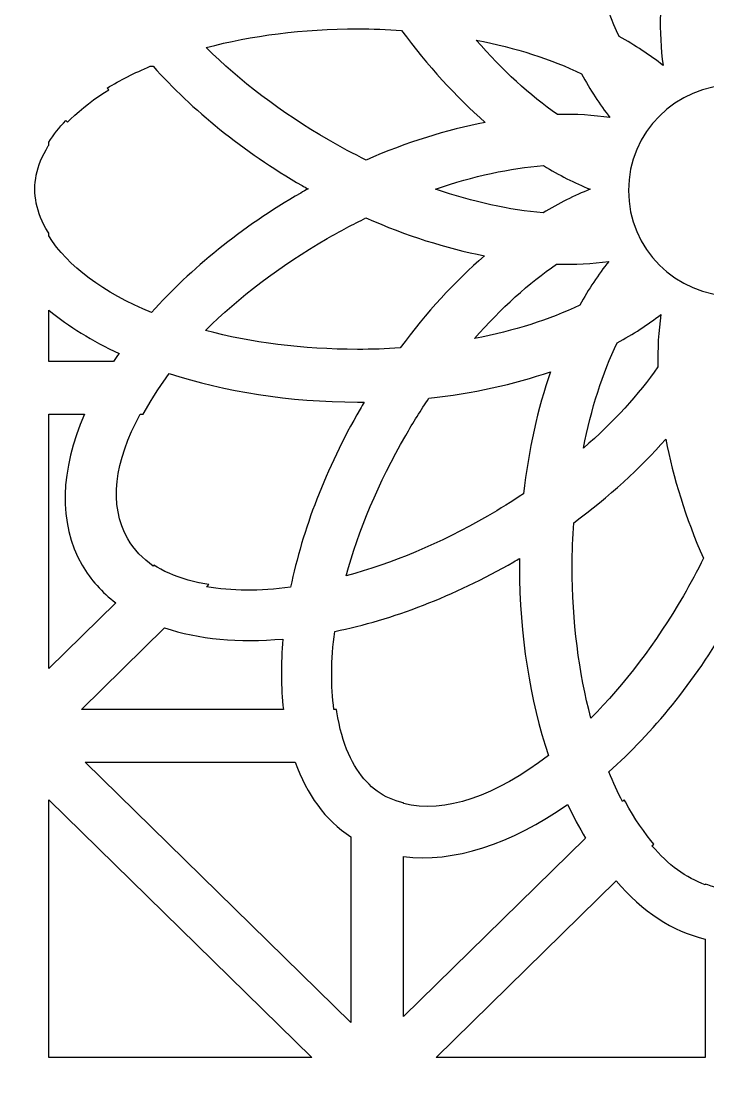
# Model space of a CAD drawing. Header units: centimetres. Extents: x -22 to -17.3, y -9 to 9.
# Drawn here: x -20.858 to -19.697, y 5.879 to 7.677 of the extents above; entities that cross this region are included whole.
import ezdxf

# ---------------------------------------------------------------- set-up
doc = ezdxf.new("R2010")
doc.units = ezdxf.units.CM
doc.header["$MEASUREMENT"] = 0
doc.layers.add('layer 1', color=7, linetype='Continuous')

msp = doc.modelspace()

# ---------------------------------------------------------------- linework, layer by layer
at = {"layer": 'layer 1', "color": 250}
for points, knots in [([(-17.33729, 9.00076), (-17.33729, 9.00076), (-17.33729, 8.81208), (-17.33729, 8.81208), (-17.33729, 8.81208), (-17.33729, 8.81208), (-17.33729, 8.68847), (-17.33729, 8.68847), (-17.33729, 8.68847), (-17.33729, 8.68847), (-17.33729, 7.78426), (-17.33729, 7.78426), (-17.33729, 7.78426), (-17.33729, 7.78426), (-17.33729, 7.66065), (-17.33729, 7.66065), (-17.33729, 7.66065), (-17.33729, 7.66065), (-17.33729, 7.635), (-17.33729, 7.635), (-17.33729, 7.635), (-17.33729, 7.635), (-17.33729, 7.51139), (-17.33729, 7.51139), (-17.33729, 7.51139), (-17.33729, 7.51139), (-17.33729, 6.60718), (-17.33729, 6.60718), (-17.33729, 6.60718), (-17.33729, 6.60718), (-17.33729, 6.48357), (-17.33729, 6.48357), (-17.33729, 6.48357), (-17.33729, 6.48357), (-17.33729, 6.45792), (-17.33729, 6.45792), (-17.33729, 6.45792), (-17.33729, 6.45792), (-17.33729, 6.33431), (-17.33729, 6.33431), (-17.33729, 6.33431), (-17.33729, 6.33431), (-17.33729, 5.4301), (-17.33729, 5.4301), (-17.33729, 5.4301), (-17.33729, 5.4301), (-17.33729, 5.30649), (-17.33729, 5.30649), (-17.33729, 5.30649), (-17.33729, 5.30649), (-17.33729, 5.28084), (-17.33729, 5.28084), (-17.33729, 5.28084), (-17.33729, 5.28084), (-17.33729, 5.15723), (-17.33729, 5.15723), (-17.33729, 5.15723), (-17.33729, 5.15723), (-17.33729, 4.25302), (-17.33729, 4.25302), (-17.33729, 4.25302), (-17.33729, 4.25302), (-17.33729, 4.12941), (-17.33729, 4.12941), (-17.33729, 4.12941), (-17.33729, 4.12941), (-17.33729, 4.10376), (-17.33729, 4.10376), (-17.33729, 4.10376), (-17.33729, 4.10376), (-17.33729, 3.98015), (-17.33729, 3.98015), (-17.33729, 3.98015), (-17.33729, 3.98015), (-17.33729, 3.07594), (-17.33729, 3.07594), (-17.33729, 3.07594), (-17.33729, 3.07594), (-17.33729, 2.95233), (-17.33729, 2.95233), (-17.33729, 2.95233), (-17.33729, 2.95233), (-17.33729, 2.92668), (-17.33729, 2.92668), (-17.33729, 2.92668), (-17.33729, 2.92668), (-17.33729, 2.80307), (-17.33729, 2.80307), (-17.33729, 2.80307), (-17.33729, 2.80307), (-17.33729, 1.89886), (-17.33729, 1.89886), (-17.33729, 1.89886), (-17.33729, 1.89886), (-17.33729, 1.77525), (-17.33729, 1.77525), (-17.33729, 1.77525), (-17.33729, 1.77525), (-17.33729, 1.7496), (-17.33729, 1.7496), (-17.33729, 1.7496), (-17.33729, 1.7496), (-17.33729, 1.62599), (-17.33729, 1.62599), (-17.33729, 1.62599), (-17.33729, 1.62599), (-17.33729, 0.72178), (-17.33729, 0.72178), (-17.33729, 0.72178), (-17.33729, 0.72178), (-17.33729, 0.59817), (-17.33729, 0.59817), (-17.33729, 0.59817), (-17.33729, 0.59817), (-17.33729, 0.57252), (-17.33729, 0.57252), (-17.33729, 0.57252), (-17.33729, 0.57252), (-17.33729, 0.44891), (-17.33729, 0.44891), (-17.33729, 0.44891), (-17.33729, 0.44891), (-17.33729, -0.4553), (-17.33729, -0.4553), (-17.33729, -0.4553), (-17.33729, -0.4553), (-17.33729, -0.57891), (-17.33729, -0.57891), (-17.33729, -0.57891), (-17.33729, -0.57891), (-17.33729, -0.60456), (-17.33729, -0.60456), (-17.33729, -0.60456), (-17.33729, -0.60456), (-17.33729, -0.72817), (-17.33729, -0.72817), (-17.33729, -0.72817), (-17.33729, -0.72817), (-17.33729, -1.63238), (-17.33729, -1.63238), (-17.33729, -1.63238), (-17.33729, -1.63238), (-17.33729, -1.75599), (-17.33729, -1.75599), (-17.33729, -1.75599), (-17.33729, -1.75599), (-17.33729, -1.78164), (-17.33729, -1.78164), (-17.33729, -1.78164), (-17.33729, -1.78164), (-17.33729, -1.90525), (-17.33729, -1.90525), (-17.33729, -1.90525), (-17.33729, -1.90525), (-17.33729, -2.80946), (-17.33729, -2.80946), (-17.33729, -2.80946), (-17.33729, -2.80946), (-17.33729, -2.93307), (-17.33729, -2.93307), (-17.33729, -2.93307), (-17.33729, -2.93307), (-17.33729, -2.95872), (-17.33729, -2.95872), (-17.33729, -2.95872), (-17.33729, -2.95872), (-17.33729, -3.08233), (-17.33729, -3.08233), (-17.33729, -3.08233), (-17.33729, -3.08233), (-17.33729, -3.98654), (-17.33729, -3.98654), (-17.33729, -3.98654), (-17.33729, -3.98654), (-17.33729, -4.11015), (-17.33729, -4.11015), (-17.33729, -4.11015), (-17.33729, -4.11015), (-17.33729, -4.1358), (-17.33729, -4.1358), (-17.33729, -4.1358), (-17.33729, -4.1358), (-17.33729, -4.25941), (-17.33729, -4.25941), (-17.33729, -4.25941), (-17.33729, -4.25941), (-17.33729, -5.16362), (-17.33729, -5.16362), (-17.33729, -5.16362), (-17.33729, -5.16362), (-17.33729, -5.28723), (-17.33729, -5.28723), (-17.33729, -5.28723), (-17.33729, -5.28723), (-17.33729, -5.31288), (-17.33729, -5.31288), (-17.33729, -5.31288), (-17.33729, -5.31288), (-17.33729, -5.43649), (-17.33729, -5.43649), (-17.33729, -5.43649), (-17.33729, -5.43649), (-17.33729, -6.3407), (-17.33729, -6.3407), (-17.33729, -6.3407), (-17.33729, -6.3407), (-17.33729, -6.46431), (-17.33729, -6.46431), (-17.33729, -6.46431), (-17.33729, -6.46431), (-17.33729, -6.48996), (-17.33729, -6.48996), (-17.33729, -6.48996), (-17.33729, -6.48996), (-17.33729, -6.61357), (-17.33729, -6.61357), (-17.33729, -6.61357), (-17.33729, -6.61357), (-17.33729, -7.51778), (-17.33729, -7.51778), (-17.33729, -7.51778), (-17.33729, -7.51778), (-17.33729, -7.64139), (-17.33729, -7.64139), (-17.33729, -7.64139), (-17.33729, -7.64139), (-17.33729, -7.66704), (-17.33729, -7.66704), (-17.33729, -7.66704), (-17.33729, -7.66704), (-17.33729, -7.79065), (-17.33729, -7.79065), (-17.33729, -7.79065), (-17.33729, -7.79065), (-17.33729, -8.69486), (-17.33729, -8.69486), (-17.33729, -8.69486), (-17.33729, -8.69486), (-17.33729, -8.81847), (-17.33729, -8.81847), (-17.33729, -8.81847), (-17.33729, -8.81847), (-17.33729, -9.00022), (-17.33729, -9.00022), (-17.33729, -9.00022), (-17.33729, -9.00022), (-18.22603, -9.00022), (-18.22603, -9.00022), (-18.22603, -9.00022), (-18.22603, -9.00022), (-18.35206, -9.00022), (-18.35206, -9.00022), (-18.35206, -9.00022), (-18.35206, -9.00022), (-18.57048, -9.00022), (-18.57048, -9.00022), (-18.57048, -9.00022), (-18.57048, -9.00022), (-18.6965, -9.00022), (-18.6965, -9.00022), (-18.6965, -9.00022), (-18.6965, -9.00022), (-19.4261, -9.00022), (-19.4261, -9.00022), (-19.4261, -9.00022), (-19.4261, -9.00022), (-19.55212, -9.00022), (-19.55212, -9.00022), (-19.55212, -9.00022), (-19.55212, -9.00022), (-19.77054, -9.00022), (-19.77054, -9.00022), (-19.77054, -9.00022), (-19.77054, -9.00022), (-19.89657, -9.00022), (-19.89657, -9.00022), (-19.89657, -9.00022), (-19.89657, -9.00022), (-20.62616, -9.00022), (-20.62616, -9.00022), (-20.62616, -9.00022), (-20.62616, -9.00022), (-20.75219, -9.00022), (-20.75219, -9.00022), (-20.75219, -9.00022), (-20.75219, -9.00022), (-20.97061, -9.00022), (-20.97061, -9.00022), (-20.97061, -9.00022), (-20.97061, -9.00022), (-21.09663, -9.00022), (-21.09663, -9.00022), (-21.09663, -9.00022), (-21.09663, -9.00022), (-22.00091, -9.00022), (-22.00091, -9.00022), (-22.00091, -9.00022), (-22.00091, -9.00022), (-22.00091, -8.8337), (-22.00091, -8.8337), (-22.00091, -8.8337), (-22.00091, -8.8337), (-22.00091, -8.71009), (-22.00091, -8.71009), (-22.00091, -8.71009), (-22.00091, -8.71009), (-22.00091, -7.77541), (-22.00091, -7.77541), (-22.00091, -7.77541), (-22.00091, -7.77541), (-22.00091, -7.53301), (-22.00091, -7.53301), (-22.00091, -7.53301), (-22.00091, -7.53301), (-22.00091, -6.59833), (-22.00091, -6.59833), (-22.00091, -6.59833), (-22.00091, -6.59833), (-22.00091, -6.35593), (-22.00091, -6.35593), (-22.00091, -6.35593), (-22.00091, -6.35593), (-22.00091, -5.42125), (-22.00091, -5.42125), (-22.00091, -5.42125), (-22.00091, -5.42125), (-22.00091, -5.17885), (-22.00091, -5.17885), (-22.00091, -5.17885), (-22.00091, -5.17885), (-22.00091, -4.24417), (-22.00091, -4.24417), (-22.00091, -4.24417), (-22.00091, -4.24417), (-22.00091, -4.00177), (-22.00091, -4.00177), (-22.00091, -4.00177), (-22.00091, -4.00177), (-22.00091, -3.06709), (-22.00091, -3.06709), (-22.00091, -3.06709), (-22.00091, -3.06709), (-22.00091, -2.82469), (-22.00091, -2.82469), (-22.00091, -2.82469), (-22.00091, -2.82469), (-22.00091, -1.89001), (-22.00091, -1.89001), (-22.00091, -1.89001), (-22.00091, -1.89001), (-22.00091, -1.64761), (-22.00091, -1.64761), (-22.00091, -1.64761), (-22.00091, -1.64761), (-22.00091, -0.71293), (-22.00091, -0.71293), (-22.00091, -0.71293), (-22.00091, -0.71293), (-22.00091, -0.47053), (-22.00091, -0.47053), (-22.00091, -0.47053), (-22.00091, -0.47053), (-22.00091, 0.46415), (-22.00091, 0.46415), (-22.00091, 0.46415), (-22.00091, 0.46415), (-22.00091, 0.70655), (-22.00091, 0.70655), (-22.00091, 0.70655), (-22.00091, 0.70655), (-22.00091, 1.64123), (-22.00091, 1.64123), (-22.00091, 1.64123), (-22.00091, 1.64123), (-22.00091, 1.88363), (-22.00091, 1.88363), (-22.00091, 1.88363), (-22.00091, 1.88363), (-22.00091, 2.81831), (-22.00091, 2.81831), (-22.00091, 2.81831), (-22.00091, 2.81831), (-22.00091, 3.06071), (-22.00091, 3.06071), (-22.00091, 3.06071), (-22.00091, 3.06071), (-22.00091, 3.99539), (-22.00091, 3.99539), (-22.00091, 3.99539), (-22.00091, 3.99539), (-22.00091, 4.23779), (-22.00091, 4.23779), (-22.00091, 4.23779), (-22.00091, 4.23779), (-22.00091, 5.17247), (-22.00091, 5.17247), (-22.00091, 5.17247), (-22.00091, 5.17247), (-22.00091, 5.41487), (-22.00091, 5.41487), (-22.00091, 5.41487), (-22.00091, 5.41487), (-22.00091, 6.34955), (-22.00091, 6.34955), (-22.00091, 6.34955), (-22.00091, 6.34955), (-22.00091, 6.59195), (-22.00091, 6.59195), (-22.00091, 6.59195), (-22.00091, 6.59195), (-22.00091, 7.52663), (-22.00091, 7.52663), (-22.00091, 7.52663), (-22.00091, 7.52663), (-22.00091, 7.76903), (-22.00091, 7.76903), (-22.00091, 7.76903), (-22.00091, 7.76903), (-22.00091, 8.70371), (-22.00091, 8.70371), (-22.00091, 8.70371), (-22.00091, 8.70371), (-22.00091, 8.82732), (-22.00091, 8.82732), (-22.00091, 8.82732), (-22.00091, 8.82732), (-22.00091, 9.00076), (-22.00091, 9.00076), (-22.00091, 9.00076), (-22.00091, 9.00076), (-21.1037, 9.00076), (-21.1037, 9.00076), (-21.1037, 9.00076), (-21.1037, 9.00076), (-20.97768, 9.00076), (-20.97768, 9.00076), (-20.97768, 9.00076), (-20.97768, 9.00076), (-20.74512, 9.00076), (-20.74512, 9.00076), (-20.74512, 9.00076), (-20.74512, 9.00076), (-20.61909, 9.00076), (-20.61909, 9.00076), (-20.61909, 9.00076), (-20.61909, 9.00076), (-19.90364, 9.00076), (-19.90364, 9.00076), (-19.90364, 9.00076), (-19.90364, 9.00076), (-19.77761, 9.00076), (-19.77761, 9.00076), (-19.77761, 9.00076), (-19.77761, 9.00076), (-19.54505, 9.00076), (-19.54505, 9.00076), (-19.54505, 9.00076), (-19.54505, 9.00076), (-19.41903, 9.00076), (-19.41903, 9.00076), (-19.41903, 9.00076), (-19.41903, 9.00076), (-18.70357, 9.00076), (-18.70357, 9.00076), (-18.70357, 9.00076), (-18.70357, 9.00076), (-18.57754, 9.00076), (-18.57754, 9.00076), (-18.57754, 9.00076), (-18.57754, 9.00076), (-18.34499, 9.00076), (-18.34499, 9.00076), (-18.34499, 9.00076), (-18.34499, 9.00076), (-18.21896, 9.00076), (-18.21896, 9.00076), (-18.21896, 9.00076), (-18.21896, 9.00076), (-17.33729, 9.00076), (-17.33729, 9.00076)], [0, 0, 0, 0, 0.0082645, 0.0082645, 0.0082645, 0.0082645, 0.0165289, 0.0165289, 0.0165289, 0.0165289, 0.0247934, 0.0247934, 0.0247934, 0.0247934, 0.0330579, 0.0330579, 0.0330579, 0.0330579, 0.0413223, 0.0413223, 0.0413223, 0.0413223, 0.0495868, 0.0495868, 0.0495868, 0.0495868, 0.0578512, 0.0578512, 0.0578512, 0.0578512, 0.0661157, 0.0661157, 0.0661157, 0.0661157, 0.0743802, 0.0743802, 0.0743802, 0.0743802, 0.0826446, 0.0826446, 0.0826446, 0.0826446, 0.0909091, 0.0909091, 0.0909091, 0.0909091, 0.0991736, 0.0991736, 0.0991736, 0.0991736, 0.107438, 0.107438, 0.107438, 0.107438, 0.1157025, 0.1157025, 0.1157025, 0.1157025, 0.1239669, 0.1239669, 0.1239669, 0.1239669, 0.1322314, 0.1322314, 0.1322314, 0.1322314, 0.1404959, 0.1404959, 0.1404959, 0.1404959, 0.1487603, 0.1487603, 0.1487603, 0.1487603, 0.1570248, 0.1570248, 0.1570248, 0.1570248, 0.1652893, 0.1652893, 0.1652893, 0.1652893, 0.1735537, 0.1735537, 0.1735537, 0.1735537, 0.1818182, 0.1818182, 0.1818182, 0.1818182, 0.1900826, 0.1900826, 0.1900826, 0.1900826, 0.1983471, 0.1983471, 0.1983471, 0.1983471, 0.2066116, 0.2066116, 0.2066116, 0.2066116, 0.214876, 0.214876, 0.214876, 0.214876, 0.2231405, 0.2231405, 0.2231405, 0.2231405, 0.231405, 0.231405, 0.231405, 0.231405, 0.2396694, 0.2396694, 0.2396694, 0.2396694, 0.2479339, 0.2479339, 0.2479339, 0.2479339, 0.2561983, 0.2561983, 0.2561983, 0.2561983, 0.2644628, 0.2644628, 0.2644628, 0.2644628, 0.2727273, 0.2727273, 0.2727273, 0.2727273, 0.2809917, 0.2809917, 0.2809917, 0.2809917, 0.2892562, 0.2892562, 0.2892562, 0.2892562, 0.2975207, 0.2975207, 0.2975207, 0.2975207, 0.3057851, 0.3057851, 0.3057851, 0.3057851, 0.3140496, 0.3140496, 0.3140496, 0.3140496, 0.322314, 0.322314, 0.322314, 0.322314, 0.3305785, 0.3305785, 0.3305785, 0.3305785, 0.338843, 0.338843, 0.338843, 0.338843, 0.3471074, 0.3471074, 0.3471074, 0.3471074, 0.3553719, 0.3553719, 0.3553719, 0.3553719, 0.3636364, 0.3636364, 0.3636364, 0.3636364, 0.3719008, 0.3719008, 0.3719008, 0.3719008, 0.3801653, 0.3801653, 0.3801653, 0.3801653, 0.3884298, 0.3884298, 0.3884298, 0.3884298, 0.3966942, 0.3966942, 0.3966942, 0.3966942, 0.4049587, 0.4049587, 0.4049587, 0.4049587, 0.4132231, 0.4132231, 0.4132231, 0.4132231, 0.4214876, 0.4214876, 0.4214876, 0.4214876, 0.4297521, 0.4297521, 0.4297521, 0.4297521, 0.4380165, 0.4380165, 0.4380165, 0.4380165, 0.446281, 0.446281, 0.446281, 0.446281, 0.4545455, 0.4545455, 0.4545455, 0.4545455, 0.4628099, 0.4628099, 0.4628099, 0.4628099, 0.4710744, 0.4710744, 0.4710744, 0.4710744, 0.4793388, 0.4793388, 0.4793388, 0.4793388, 0.4876033, 0.4876033, 0.4876033, 0.4876033, 0.4958678, 0.4958678, 0.4958678, 0.4958678, 0.5041322, 0.5041322, 0.5041322, 0.5041322, 0.5123967, 0.5123967, 0.5123967, 0.5123967, 0.5206612, 0.5206612, 0.5206612, 0.5206612, 0.5289256, 0.5289256, 0.5289256, 0.5289256, 0.5371901, 0.5371901, 0.5371901, 0.5371901, 0.5454545, 0.5454545, 0.5454545, 0.5454545, 0.553719, 0.553719, 0.553719, 0.553719, 0.5619835, 0.5619835, 0.5619835, 0.5619835, 0.5702479, 0.5702479, 0.5702479, 0.5702479, 0.5785124, 0.5785124, 0.5785124, 0.5785124, 0.5867769, 0.5867769, 0.5867769, 0.5867769, 0.5950413, 0.5950413, 0.5950413, 0.5950413, 0.6033058, 0.6033058, 0.6033058, 0.6033058, 0.6115702, 0.6115702, 0.6115702, 0.6115702, 0.6198347, 0.6198347, 0.6198347, 0.6198347, 0.6280992, 0.6280992, 0.6280992, 0.6280992, 0.6363636, 0.6363636, 0.6363636, 0.6363636, 0.6446281, 0.6446281, 0.6446281, 0.6446281, 0.6528926, 0.6528926, 0.6528926, 0.6528926, 0.661157, 0.661157, 0.661157, 0.661157, 0.6694215, 0.6694215, 0.6694215, 0.6694215, 0.677686, 0.677686, 0.677686, 0.677686, 0.6859504, 0.6859504, 0.6859504, 0.6859504, 0.6942149, 0.6942149, 0.6942149, 0.6942149, 0.7024793, 0.7024793, 0.7024793, 0.7024793, 0.7107438, 0.7107438, 0.7107438, 0.7107438, 0.7190083, 0.7190083, 0.7190083, 0.7190083, 0.7272727, 0.7272727, 0.7272727, 0.7272727, 0.7355372, 0.7355372, 0.7355372, 0.7355372, 0.7438017, 0.7438017, 0.7438017, 0.7438017, 0.7520661, 0.7520661, 0.7520661, 0.7520661, 0.7603306, 0.7603306, 0.7603306, 0.7603306, 0.768595, 0.768595, 0.768595, 0.768595, 0.7768595, 0.7768595, 0.7768595, 0.7768595, 0.785124, 0.785124, 0.785124, 0.785124, 0.7933884, 0.7933884, 0.7933884, 0.7933884, 0.8016529, 0.8016529, 0.8016529, 0.8016529, 0.8099174, 0.8099174, 0.8099174, 0.8099174, 0.8181818, 0.8181818, 0.8181818, 0.8181818, 0.8264463, 0.8264463, 0.8264463, 0.8264463, 0.8347107, 0.8347107, 0.8347107, 0.8347107, 0.8429752, 0.8429752, 0.8429752, 0.8429752, 0.8512397, 0.8512397, 0.8512397, 0.8512397, 0.8595041, 0.8595041, 0.8595041, 0.8595041, 0.8677686, 0.8677686, 0.8677686, 0.8677686, 0.8760331, 0.8760331, 0.8760331, 0.8760331, 0.8842975, 0.8842975, 0.8842975, 0.8842975, 0.892562, 0.892562, 0.892562, 0.892562, 0.9008264, 0.9008264, 0.9008264, 0.9008264, 0.9090909, 0.9090909, 0.9090909, 0.9090909, 0.9173554, 0.9173554, 0.9173554, 0.9173554, 0.9256198, 0.9256198, 0.9256198, 0.9256198, 0.9338843, 0.9338843, 0.9338843, 0.9338843, 0.9421488, 0.9421488, 0.9421488, 0.9421488, 0.9504132, 0.9504132, 0.9504132, 0.9504132, 0.9586777, 0.9586777, 0.9586777, 0.9586777, 0.9669421, 0.9669421, 0.9669421, 0.9669421, 0.9752066, 0.9752066, 0.9752066, 0.9752066, 0.9834711, 0.9834711, 0.9834711, 0.9834711, 1, 1, 1, 1]), ([(-19.84657, 7.65101), (-19.81935, 7.63599), (-19.79446, 7.61961), (-19.77231, 7.60204), (-19.77231, 7.60204), (-19.77616, 7.62988), (-19.77768, 7.65942), (-19.77688, 7.69028), (-19.77688, 7.69028), (-19.80879, 7.73687), (-19.85135, 7.78401), (-19.90274, 7.82886), (-19.90274, 7.82886), (-19.88984, 7.76223), (-19.87062, 7.70195), (-19.84657, 7.65101)], [0, 0, 0, 0, 0.2, 0.2, 0.2, 0.2, 0.4, 0.4, 0.4, 0.4, 0.6, 0.6, 0.6, 0.6, 1, 1, 1, 1]), ([(-20.27464, 7.44192), (-20.20617, 7.47186), (-20.13804, 7.49311), (-20.07308, 7.50564), (-20.07308, 7.50564), (-20.12267, 7.54902), (-20.17063, 7.60137), (-20.21457, 7.66132), (-20.21457, 7.66132), (-20.23892, 7.66297), (-20.26377, 7.66384), (-20.28903, 7.66384), (-20.28903, 7.66384), (-20.38151, 7.66384), (-20.46861, 7.65239), (-20.54494, 7.63222), (-20.54494, 7.63222), (-20.48875, 7.57621), (-20.41868, 7.52238), (-20.3381, 7.47586), (-20.3381, 7.47586), (-20.31699, 7.46367), (-20.2958, 7.45236), (-20.27464, 7.44192)], [0, 0, 0, 0, 0.1428571, 0.1428571, 0.1428571, 0.1428571, 0.2857143, 0.2857143, 0.2857143, 0.2857143, 0.4285714, 0.4285714, 0.4285714, 0.4285714, 0.5714286, 0.5714286, 0.5714286, 0.5714286, 0.7142857, 0.7142857, 0.7142857, 0.7142857, 1, 1, 1, 1]), ([(-19.95093, 7.51901), (-19.91984, 7.51962), (-19.8901, 7.51787), (-19.86213, 7.51373), (-19.86213, 7.51373), (-19.87938, 7.53592), (-19.89547, 7.56074), (-19.91021, 7.58786), (-19.91021, 7.58786), (-19.96114, 7.61226), (-20.02157, 7.6318), (-20.08849, 7.64494), (-20.08849, 7.64494), (-20.04401, 7.59369), (-19.99723, 7.5511), (-19.95093, 7.51901)], [0, 0, 0, 0, 0.2, 0.2, 0.2, 0.2, 0.4, 0.4, 0.4, 0.4, 0.6, 0.6, 0.6, 0.6, 1, 1, 1, 1]), ([(-20.63462, 7.60048), (-20.63462, 7.60048), (-20.63962, 7.60048), (-20.63962, 7.60048), (-20.63962, 7.60048), (-20.66623, 7.58939), (-20.69067, 7.57707), (-20.71259, 7.56368), (-20.71259, 7.56368), (-20.71259, 7.56368), (-20.70952, 7.56067), (-20.70952, 7.56067), (-20.70952, 7.56067), (-20.70952, 7.56067), (-20.71709, 7.55594), (-20.71709, 7.55594), (-20.71709, 7.55594), (-20.71709, 7.55594), (-20.72644, 7.54976), (-20.72644, 7.54976), (-20.72644, 7.54976), (-20.72644, 7.54976), (-20.73541, 7.54349), (-20.73541, 7.54349), (-20.73541, 7.54349), (-20.73541, 7.54349), (-20.744, 7.53715), (-20.744, 7.53715), (-20.744, 7.53715), (-20.744, 7.53715), (-20.7522, 7.53075), (-20.7522, 7.53075), (-20.7522, 7.53075), (-20.7522, 7.53075), (-20.76001, 7.52429), (-20.76001, 7.52429), (-20.76001, 7.52429), (-20.76001, 7.52429), (-20.76741, 7.51779), (-20.76741, 7.51779), (-20.76741, 7.51779), (-20.76741, 7.51779), (-20.77442, 7.51127), (-20.77442, 7.51127), (-20.77442, 7.51127), (-20.77442, 7.51127), (-20.77977, 7.50596), (-20.77977, 7.50596), (-20.77977, 7.50596), (-20.77977, 7.50596), (-20.78251, 7.50865), (-20.78251, 7.50865), (-20.78251, 7.50865), (-20.79377, 7.49684), (-20.80337, 7.48458), (-20.81115, 7.47191), (-20.81115, 7.47191), (-20.81115, 7.47191), (-20.81115, 7.46718), (-20.81115, 7.46718), (-20.81115, 7.46718), (-20.81115, 7.46718), (-20.81209, 7.46572), (-20.81209, 7.46572), (-20.81209, 7.46572), (-20.81209, 7.46572), (-20.81588, 7.45937), (-20.81588, 7.45937), (-20.81588, 7.45937), (-20.81588, 7.45937), (-20.8193, 7.45307), (-20.8193, 7.45307), (-20.8193, 7.45307), (-20.8193, 7.45307), (-20.82234, 7.44683), (-20.82234, 7.44683), (-20.82234, 7.44683), (-20.82234, 7.44683), (-20.82502, 7.44067), (-20.82502, 7.44067), (-20.82502, 7.44067), (-20.82502, 7.44067), (-20.82736, 7.43457), (-20.82736, 7.43457), (-20.82736, 7.43457), (-20.82736, 7.43457), (-20.82936, 7.42852), (-20.82936, 7.42852), (-20.82936, 7.42852), (-20.82936, 7.42852), (-20.83103, 7.42252), (-20.83103, 7.42252), (-20.83103, 7.42252), (-20.83103, 7.42252), (-20.83239, 7.41656), (-20.83239, 7.41656), (-20.83239, 7.41656), (-20.83239, 7.41656), (-20.83344, 7.41062), (-20.83344, 7.41062), (-20.83344, 7.41062), (-20.83344, 7.41062), (-20.83419, 7.40467), (-20.83419, 7.40467), (-20.83419, 7.40467), (-20.83419, 7.40467), (-20.83464, 7.39871), (-20.83464, 7.39871), (-20.83464, 7.39871), (-20.83464, 7.39871), (-20.8348, 7.3927), (-20.8348, 7.3927), (-20.8348, 7.3927), (-20.8348, 7.3927), (-20.83465, 7.38671), (-20.83465, 7.38671), (-20.83465, 7.38671), (-20.83465, 7.38671), (-20.8342, 7.38077), (-20.8342, 7.38077), (-20.8342, 7.38077), (-20.8342, 7.38077), (-20.83345, 7.37484), (-20.83345, 7.37484), (-20.83345, 7.37484), (-20.83345, 7.37484), (-20.83241, 7.36892), (-20.83241, 7.36892), (-20.83241, 7.36892), (-20.83241, 7.36892), (-20.83106, 7.36298), (-20.83106, 7.36298), (-20.83106, 7.36298), (-20.83106, 7.36298), (-20.8294, 7.357), (-20.8294, 7.357), (-20.8294, 7.357), (-20.8294, 7.357), (-20.82741, 7.35097), (-20.82741, 7.35097), (-20.82741, 7.35097), (-20.82741, 7.35097), (-20.82509, 7.34489), (-20.82509, 7.34489), (-20.82509, 7.34489), (-20.82509, 7.34489), (-20.82243, 7.33875), (-20.82243, 7.33875), (-20.82243, 7.33875), (-20.82243, 7.33875), (-20.81941, 7.33254), (-20.81941, 7.33254), (-20.81941, 7.33254), (-20.81941, 7.33254), (-20.81602, 7.32627), (-20.81602, 7.32627), (-20.81602, 7.32627), (-20.81602, 7.32627), (-20.81226, 7.31993), (-20.81226, 7.31993), (-20.81226, 7.31993), (-20.81226, 7.31993), (-20.81115, 7.31822), (-20.81115, 7.31822), (-20.81115, 7.31822), (-20.81115, 7.31822), (-20.81115, 7.31348), (-20.81115, 7.31348), (-20.81115, 7.31348), (-20.77964, 7.2622), (-20.71836, 7.21737), (-20.63732, 7.18396), (-20.63732, 7.18396), (-20.57158, 7.25781), (-20.48596, 7.32782), (-20.38507, 7.38607), (-20.38507, 7.38607), (-20.38098, 7.38843), (-20.37688, 7.39075), (-20.37278, 7.39305), (-20.37278, 7.39305), (-20.37608, 7.39491), (-20.37937, 7.39678), (-20.38266, 7.39868), (-20.38266, 7.39868), (-20.4834, 7.45685), (-20.56891, 7.52675), (-20.63462, 7.60048)], [0, 0, 0, 0, 0.0208333, 0.0208333, 0.0208333, 0.0208333, 0.0416667, 0.0416667, 0.0416667, 0.0416667, 0.0625, 0.0625, 0.0625, 0.0625, 0.0833333, 0.0833333, 0.0833333, 0.0833333, 0.1041667, 0.1041667, 0.1041667, 0.1041667, 0.125, 0.125, 0.125, 0.125, 0.1458333, 0.1458333, 0.1458333, 0.1458333, 0.1666667, 0.1666667, 0.1666667, 0.1666667, 0.1875, 0.1875, 0.1875, 0.1875, 0.2083333, 0.2083333, 0.2083333, 0.2083333, 0.2291667, 0.2291667, 0.2291667, 0.2291667, 0.25, 0.25, 0.25, 0.25, 0.2708333, 0.2708333, 0.2708333, 0.2708333, 0.2916667, 0.2916667, 0.2916667, 0.2916667, 0.3125, 0.3125, 0.3125, 0.3125, 0.3333333, 0.3333333, 0.3333333, 0.3333333, 0.3541667, 0.3541667, 0.3541667, 0.3541667, 0.375, 0.375, 0.375, 0.375, 0.3958333, 0.3958333, 0.3958333, 0.3958333, 0.4166667, 0.4166667, 0.4166667, 0.4166667, 0.4375, 0.4375, 0.4375, 0.4375, 0.4583333, 0.4583333, 0.4583333, 0.4583333, 0.4791667, 0.4791667, 0.4791667, 0.4791667, 0.5, 0.5, 0.5, 0.5, 0.5208333, 0.5208333, 0.5208333, 0.5208333, 0.5416667, 0.5416667, 0.5416667, 0.5416667, 0.5625, 0.5625, 0.5625, 0.5625, 0.5833333, 0.5833333, 0.5833333, 0.5833333, 0.6041667, 0.6041667, 0.6041667, 0.6041667, 0.625, 0.625, 0.625, 0.625, 0.6458333, 0.6458333, 0.6458333, 0.6458333, 0.6666667, 0.6666667, 0.6666667, 0.6666667, 0.6875, 0.6875, 0.6875, 0.6875, 0.7083333, 0.7083333, 0.7083333, 0.7083333, 0.7291667, 0.7291667, 0.7291667, 0.7291667, 0.75, 0.75, 0.75, 0.75, 0.7708333, 0.7708333, 0.7708333, 0.7708333, 0.7916667, 0.7916667, 0.7916667, 0.7916667, 0.8125, 0.8125, 0.8125, 0.8125, 0.8333333, 0.8333333, 0.8333333, 0.8333333, 0.8541667, 0.8541667, 0.8541667, 0.8541667, 0.875, 0.875, 0.875, 0.875, 0.8958333, 0.8958333, 0.8958333, 0.8958333, 0.9166667, 0.9166667, 0.9166667, 0.9166667, 0.9375, 0.9375, 0.9375, 0.9375, 0.9583333, 0.9583333, 0.9583333, 0.9583333, 1, 1, 1, 1]), ([(-19.4741, 7.39029), (-19.4741, 7.29181), (-19.55396, 7.21195), (-19.65243, 7.21195), (-19.65243, 7.21195), (-19.75091, 7.21195), (-19.83077, 7.29181), (-19.83077, 7.39029), (-19.83077, 7.39029), (-19.83077, 7.48876), (-19.75091, 7.56862), (-19.65243, 7.56862), (-19.65243, 7.56862), (-19.55396, 7.56862), (-19.4741, 7.48876), (-19.4741, 7.39029)], [0, 0, 0, 0, 0.2, 0.2, 0.2, 0.2, 0.4, 0.4, 0.4, 0.4, 0.6, 0.6, 0.6, 0.6, 1, 1, 1, 1]), ([(-19.9753, 7.35252), (-19.94868, 7.36859), (-19.92205, 7.38195), (-19.89576, 7.39235), (-19.89576, 7.39235), (-19.92179, 7.40293), (-19.94814, 7.41638), (-19.97446, 7.4325), (-19.97446, 7.4325), (-20.03077, 7.42817), (-20.09287, 7.41488), (-20.1574, 7.3928), (-20.1574, 7.3928), (-20.09325, 7.37065), (-20.03144, 7.35716), (-19.9753, 7.35252)], [0, 0, 0, 0, 0.2, 0.2, 0.2, 0.2, 0.4, 0.4, 0.4, 0.4, 0.6, 0.6, 0.6, 0.6, 1, 1, 1, 1]), ([(-20.2171, 7.1239), (-20.17277, 7.18406), (-20.12439, 7.23653), (-20.07441, 7.27987), (-20.07441, 7.27987), (-20.13904, 7.29264), (-20.20675, 7.314), (-20.27477, 7.34394), (-20.27477, 7.34394), (-20.29668, 7.33319), (-20.31864, 7.32153), (-20.34052, 7.3089), (-20.34052, 7.3089), (-20.42061, 7.26265), (-20.49031, 7.20919), (-20.54634, 7.15355), (-20.54634, 7.15355), (-20.46967, 7.13314), (-20.38207, 7.12156), (-20.28903, 7.12156), (-20.28903, 7.12156), (-20.26464, 7.12156), (-20.24064, 7.12236), (-20.2171, 7.1239)], [0, 0, 0, 0, 0.1428571, 0.1428571, 0.1428571, 0.1428571, 0.2857143, 0.2857143, 0.2857143, 0.2857143, 0.4285714, 0.4285714, 0.4285714, 0.4285714, 0.5714286, 0.5714286, 0.5714286, 0.5714286, 0.7142857, 0.7142857, 0.7142857, 0.7142857, 1, 1, 1, 1]), ([(-19.91316, 7.19615), (-19.89814, 7.22337), (-19.88176, 7.24826), (-19.86419, 7.27041), (-19.86419, 7.27041), (-19.89203, 7.26656), (-19.92157, 7.26504), (-19.95243, 7.26583), (-19.95243, 7.26583), (-19.99902, 7.23393), (-20.04616, 7.19136), (-20.091, 7.13998), (-20.091, 7.13998), (-20.02437, 7.15288), (-19.9641, 7.1721), (-19.91316, 7.19615)], [0, 0, 0, 0, 0.2, 0.2, 0.2, 0.2, 0.4, 0.4, 0.4, 0.4, 0.6, 0.6, 0.6, 0.6, 1, 1, 1, 1]), ([(-20.70181, 7.10092), (-20.69878, 7.10547), (-20.69568, 7.11001), (-20.69249, 7.11455), (-20.69249, 7.11455), (-20.73772, 7.1357), (-20.77768, 7.16033), (-20.81115, 7.18771), (-20.81115, 7.18771), (-20.81115, 7.18771), (-20.81115, 7.10092), (-20.81115, 7.10092), (-20.81115, 7.10092), (-20.81115, 7.10092), (-20.70181, 7.10092), (-20.70181, 7.10092)], [0, 0, 0, 0, 0.2, 0.2, 0.2, 0.2, 0.4, 0.4, 0.4, 0.4, 0.6, 0.6, 0.6, 0.6, 1, 1, 1, 1]), ([(-19.78116, 7.09179), (-19.78177, 7.12288), (-19.78002, 7.15262), (-19.77588, 7.18059), (-19.77588, 7.18059), (-19.79807, 7.16334), (-19.82289, 7.14725), (-19.85001, 7.13251), (-19.85001, 7.13251), (-19.87441, 7.08158), (-19.89395, 7.02115), (-19.90709, 6.95423), (-19.90709, 6.95423), (-19.85584, 6.99871), (-19.81325, 7.04549), (-19.78116, 7.09179)], [0, 0, 0, 0, 0.2, 0.2, 0.2, 0.2, 0.4, 0.4, 0.4, 0.4, 0.6, 0.6, 0.6, 0.6, 1, 1, 1, 1]), ([(-20.00826, 6.87725), (-19.99994, 6.95152), (-19.98429, 7.02115), (-19.96266, 7.08367), (-19.96266, 7.08367), (-20.02503, 7.06241), (-20.09434, 7.04706), (-20.16822, 7.03898), (-20.16822, 7.03898), (-20.18183, 7.01872), (-20.19501, 6.99763), (-20.20764, 6.97576), (-20.20764, 6.97576), (-20.25388, 6.89567), (-20.28751, 6.81451), (-20.30821, 6.73831), (-20.30821, 6.73831), (-20.23161, 6.75897), (-20.14995, 6.79274), (-20.06937, 6.83926), (-20.06937, 6.83926), (-20.04826, 6.85146), (-20.02787, 6.86415), (-20.00826, 6.87725)], [0, 0, 0, 0, 0.1428571, 0.1428571, 0.1428571, 0.1428571, 0.2857143, 0.2857143, 0.2857143, 0.2857143, 0.4285714, 0.4285714, 0.4285714, 0.4285714, 0.5714286, 0.5714286, 0.5714286, 0.5714286, 0.7142857, 0.7142857, 0.7142857, 0.7142857, 1, 1, 1, 1]), ([(-20.60743, 7.081), (-20.60743, 7.081), (-20.62674, 7.05287), (-20.62674, 7.05287), (-20.62674, 7.05287), (-20.62674, 7.05287), (-20.63357, 7.04244), (-20.63357, 7.04244), (-20.63357, 7.04244), (-20.63357, 7.04244), (-20.64004, 7.03207), (-20.64004, 7.03207), (-20.64004, 7.03207), (-20.64004, 7.03207), (-20.64615, 7.02177), (-20.64615, 7.02177), (-20.64615, 7.02177), (-20.64615, 7.02177), (-20.65175, 7.01181), (-20.65175, 7.01181), (-20.65175, 7.01181), (-20.65175, 7.01181), (-20.65647, 7.01181), (-20.65647, 7.01181), (-20.65647, 7.01181), (-20.69998, 6.93267), (-20.71023, 6.85766), (-20.67762, 6.80118), (-20.67762, 6.80118), (-20.66704, 6.78286), (-20.65251, 6.76747), (-20.63464, 6.75497), (-20.63464, 6.75497), (-20.63464, 6.75497), (-20.63333, 6.75626), (-20.63333, 6.75626), (-20.63333, 6.75626), (-20.63333, 6.75626), (-20.62812, 6.75305), (-20.62812, 6.75305), (-20.62812, 6.75305), (-20.62812, 6.75305), (-20.6217, 6.74945), (-20.6217, 6.74945), (-20.6217, 6.74945), (-20.6217, 6.74945), (-20.61491, 6.74599), (-20.61491, 6.74599), (-20.61491, 6.74599), (-20.61491, 6.74599), (-20.60776, 6.74268), (-20.60776, 6.74268), (-20.60776, 6.74268), (-20.60776, 6.74268), (-20.60024, 6.73954), (-20.60024, 6.73954), (-20.60024, 6.73954), (-20.60024, 6.73954), (-20.59237, 6.73658), (-20.59237, 6.73658), (-20.59237, 6.73658), (-20.59237, 6.73658), (-20.58414, 6.7338), (-20.58414, 6.7338), (-20.58414, 6.7338), (-20.58414, 6.7338), (-20.57555, 6.73122), (-20.57555, 6.73122), (-20.57555, 6.73122), (-20.57555, 6.73122), (-20.56662, 6.72884), (-20.56662, 6.72884), (-20.56662, 6.72884), (-20.56662, 6.72884), (-20.55734, 6.72668), (-20.55734, 6.72668), (-20.55734, 6.72668), (-20.55734, 6.72668), (-20.55722, 6.72666), (-20.55722, 6.72666), (-20.55722, 6.72666), (-20.55722, 6.72666), (-20.55678, 6.72656), (-20.55678, 6.72656), (-20.55678, 6.72656), (-20.55678, 6.72656), (-20.54718, 6.72462), (-20.54718, 6.72462), (-20.54718, 6.72462), (-20.54718, 6.72462), (-20.54069, 6.72351), (-20.54069, 6.72351), (-20.54069, 6.72351), (-20.54069, 6.72351), (-20.54437, 6.7199), (-20.54437, 6.7199), (-20.54437, 6.7199), (-20.50274, 6.71238), (-20.45454, 6.71218), (-20.4022, 6.71916), (-20.4022, 6.71916), (-20.3822, 6.81598), (-20.34306, 6.91943), (-20.28481, 7.02032), (-20.28481, 7.02032), (-20.28245, 7.02441), (-20.28006, 7.02846), (-20.27765, 7.0325), (-20.27765, 7.0325), (-20.28144, 7.03247), (-20.28523, 7.03244), (-20.28903, 7.03244), (-20.28903, 7.03244), (-20.40507, 7.03244), (-20.51382, 7.05014), (-20.60743, 7.081)], [0, 0, 0, 0, 0.0333333, 0.0333333, 0.0333333, 0.0333333, 0.0666667, 0.0666667, 0.0666667, 0.0666667, 0.1, 0.1, 0.1, 0.1, 0.1333333, 0.1333333, 0.1333333, 0.1333333, 0.1666667, 0.1666667, 0.1666667, 0.1666667, 0.2, 0.2, 0.2, 0.2, 0.2333333, 0.2333333, 0.2333333, 0.2333333, 0.2666667, 0.2666667, 0.2666667, 0.2666667, 0.3, 0.3, 0.3, 0.3, 0.3333333, 0.3333333, 0.3333333, 0.3333333, 0.3666667, 0.3666667, 0.3666667, 0.3666667, 0.4, 0.4, 0.4, 0.4, 0.4333333, 0.4333333, 0.4333333, 0.4333333, 0.4666667, 0.4666667, 0.4666667, 0.4666667, 0.5, 0.5, 0.5, 0.5, 0.5333333, 0.5333333, 0.5333333, 0.5333333, 0.5666667, 0.5666667, 0.5666667, 0.5666667, 0.6, 0.6, 0.6, 0.6, 0.6333333, 0.6333333, 0.6333333, 0.6333333, 0.6666667, 0.6666667, 0.6666667, 0.6666667, 0.7, 0.7, 0.7, 0.7, 0.7333333, 0.7333333, 0.7333333, 0.7333333, 0.7666667, 0.7666667, 0.7666667, 0.7666667, 0.8, 0.8, 0.8, 0.8, 0.8333333, 0.8333333, 0.8333333, 0.8333333, 0.8666667, 0.8666667, 0.8666667, 0.8666667, 0.9, 0.9, 0.9, 0.9, 0.9333333, 0.9333333, 0.9333333, 0.9333333, 1, 1, 1, 1]), ([(-20.69804, 6.69279), (-20.72121, 6.71041), (-20.74039, 6.73168), (-20.7548, 6.75662), (-20.7548, 6.75662), (-20.796, 6.828), (-20.79171, 6.91819), (-20.75096, 7.01181), (-20.75096, 7.01181), (-20.75096, 7.01181), (-20.81115, 7.01181), (-20.81115, 7.01181), (-20.81115, 7.01181), (-20.81115, 7.01181), (-20.81115, 6.58184), (-20.81115, 6.58184), (-20.81115, 6.58184), (-20.81115, 6.58184), (-20.69804, 6.69279), (-20.69804, 6.69279)], [0, 0, 0, 0, 0.1666667, 0.1666667, 0.1666667, 0.1666667, 0.3333333, 0.3333333, 0.3333333, 0.3333333, 0.5, 0.5, 0.5, 0.5, 0.6666667, 0.6666667, 0.6666667, 0.6666667, 1, 1, 1, 1]), ([(-19.70407, 6.76808), (-19.734, 6.83655), (-19.75526, 6.90468), (-19.76779, 6.96964), (-19.76779, 6.96964), (-19.81117, 6.92005), (-19.86352, 6.87209), (-19.92346, 6.82815), (-19.92346, 6.82815), (-19.92511, 6.8038), (-19.92599, 6.77895), (-19.92599, 6.75369), (-19.92599, 6.75369), (-19.92599, 6.66121), (-19.91454, 6.57411), (-19.89436, 6.49777), (-19.89436, 6.49777), (-19.83836, 6.55397), (-19.78453, 6.62404), (-19.738, 6.70462), (-19.738, 6.70462), (-19.72581, 6.72573), (-19.7145, 6.74692), (-19.70407, 6.76808)], [0, 0, 0, 0, 0.1428571, 0.1428571, 0.1428571, 0.1428571, 0.2857143, 0.2857143, 0.2857143, 0.2857143, 0.4285714, 0.4285714, 0.4285714, 0.4285714, 0.5714286, 0.5714286, 0.5714286, 0.5714286, 0.7142857, 0.7142857, 0.7142857, 0.7142857, 1, 1, 1, 1]), ([(-20.32887, 6.51225), (-20.32887, 6.51225), (-20.32454, 6.51225), (-20.32454, 6.51225), (-20.32454, 6.51225), (-20.32454, 6.51225), (-20.32396, 6.50809), (-20.32396, 6.50809), (-20.32396, 6.50809), (-20.32396, 6.50809), (-20.32227, 6.4981), (-20.32227, 6.4981), (-20.32227, 6.4981), (-20.32227, 6.4981), (-20.32035, 6.48844), (-20.32035, 6.48844), (-20.32035, 6.48844), (-20.32035, 6.48844), (-20.31819, 6.47911), (-20.31819, 6.47911), (-20.31819, 6.47911), (-20.31819, 6.47911), (-20.31582, 6.47012), (-20.31582, 6.47012), (-20.31582, 6.47012), (-20.31582, 6.47012), (-20.31325, 6.46148), (-20.31325, 6.46148), (-20.31325, 6.46148), (-20.31325, 6.46148), (-20.31047, 6.4532), (-20.31047, 6.4532), (-20.31047, 6.4532), (-20.31047, 6.4532), (-20.30751, 6.44528), (-20.30751, 6.44528), (-20.30751, 6.44528), (-20.30751, 6.44528), (-20.30436, 6.43772), (-20.30436, 6.43772), (-20.30436, 6.43772), (-20.30436, 6.43772), (-20.30106, 6.43053), (-20.30106, 6.43053), (-20.30106, 6.43053), (-20.30106, 6.43053), (-20.29759, 6.42371), (-20.29759, 6.42371), (-20.29759, 6.42371), (-20.29759, 6.42371), (-20.29398, 6.41725), (-20.29398, 6.41725), (-20.29398, 6.41725), (-20.29398, 6.41725), (-20.29024, 6.41114), (-20.29024, 6.41114), (-20.29024, 6.41114), (-20.29024, 6.41114), (-20.28636, 6.40539), (-20.28636, 6.40539), (-20.28636, 6.40539), (-20.28636, 6.40539), (-20.28236, 6.39998), (-20.28236, 6.39998), (-20.28236, 6.39998), (-20.28236, 6.39998), (-20.27824, 6.39491), (-20.27824, 6.39491), (-20.27824, 6.39491), (-20.27824, 6.39491), (-20.27401, 6.39016), (-20.27401, 6.39016), (-20.27401, 6.39016), (-20.27401, 6.39016), (-20.26965, 6.38571), (-20.26965, 6.38571), (-20.26965, 6.38571), (-20.26965, 6.38571), (-20.26517, 6.38155), (-20.26517, 6.38155), (-20.26517, 6.38155), (-20.26517, 6.38155), (-20.26055, 6.37767), (-20.26055, 6.37767), (-20.26055, 6.37767), (-20.26055, 6.37767), (-20.25577, 6.37405), (-20.25577, 6.37405), (-20.25577, 6.37405), (-20.25577, 6.37405), (-20.25084, 6.37067), (-20.25084, 6.37067), (-20.25084, 6.37067), (-20.25084, 6.37067), (-20.2457, 6.36753), (-20.2457, 6.36753), (-20.2457, 6.36753), (-20.2457, 6.36753), (-20.24044, 6.36467), (-20.24044, 6.36467), (-20.24044, 6.36467), (-20.24044, 6.36467), (-20.23507, 6.36209), (-20.23507, 6.36209), (-20.23507, 6.36209), (-20.23507, 6.36209), (-20.22957, 6.35977), (-20.22957, 6.35977), (-20.22957, 6.35977), (-20.22957, 6.35977), (-20.22392, 6.35772), (-20.22392, 6.35772), (-20.22392, 6.35772), (-20.22392, 6.35772), (-20.2181, 6.35591), (-20.2181, 6.35591), (-20.2181, 6.35591), (-20.2181, 6.35591), (-20.21209, 6.35437), (-20.21209, 6.35437), (-20.21209, 6.35437), (-20.21209, 6.35437), (-20.21173, 6.35429), (-20.21173, 6.35429), (-20.21173, 6.35429), (-20.21173, 6.35429), (-20.21153, 6.35424), (-20.21153, 6.35424), (-20.21153, 6.35424), (-20.21153, 6.35424), (-20.21142, 6.35422), (-20.21142, 6.35422), (-20.21142, 6.35422), (-20.21142, 6.35422), (-20.21142, 6.35346), (-20.21142, 6.35346), (-20.21142, 6.35346), (-20.14232, 6.33528), (-20.05425, 6.36639), (-19.96619, 6.43419), (-19.96619, 6.43419), (-19.99728, 6.52804), (-20.0151, 6.6372), (-20.0151, 6.75369), (-20.0151, 6.75369), (-20.0151, 6.75842), (-20.01506, 6.76313), (-20.015, 6.76783), (-20.015, 6.76783), (-20.01826, 6.7659), (-20.02153, 6.76399), (-20.02482, 6.76209), (-20.02482, 6.76209), (-20.12625, 6.70353), (-20.23027, 6.66428), (-20.32755, 6.64438), (-20.32755, 6.64438), (-20.33409, 6.59623), (-20.33456, 6.55156), (-20.32887, 6.51225)], [0, 0, 0, 0, 0.0243902, 0.0243902, 0.0243902, 0.0243902, 0.0487805, 0.0487805, 0.0487805, 0.0487805, 0.0731707, 0.0731707, 0.0731707, 0.0731707, 0.097561, 0.097561, 0.097561, 0.097561, 0.1219512, 0.1219512, 0.1219512, 0.1219512, 0.1463415, 0.1463415, 0.1463415, 0.1463415, 0.1707317, 0.1707317, 0.1707317, 0.1707317, 0.195122, 0.195122, 0.195122, 0.195122, 0.2195122, 0.2195122, 0.2195122, 0.2195122, 0.2439024, 0.2439024, 0.2439024, 0.2439024, 0.2682927, 0.2682927, 0.2682927, 0.2682927, 0.2926829, 0.2926829, 0.2926829, 0.2926829, 0.3170732, 0.3170732, 0.3170732, 0.3170732, 0.3414634, 0.3414634, 0.3414634, 0.3414634, 0.3658537, 0.3658537, 0.3658537, 0.3658537, 0.3902439, 0.3902439, 0.3902439, 0.3902439, 0.4146341, 0.4146341, 0.4146341, 0.4146341, 0.4390244, 0.4390244, 0.4390244, 0.4390244, 0.4634146, 0.4634146, 0.4634146, 0.4634146, 0.4878049, 0.4878049, 0.4878049, 0.4878049, 0.5121951, 0.5121951, 0.5121951, 0.5121951, 0.5365854, 0.5365854, 0.5365854, 0.5365854, 0.5609756, 0.5609756, 0.5609756, 0.5609756, 0.5853659, 0.5853659, 0.5853659, 0.5853659, 0.6097561, 0.6097561, 0.6097561, 0.6097561, 0.6341463, 0.6341463, 0.6341463, 0.6341463, 0.6585366, 0.6585366, 0.6585366, 0.6585366, 0.6829268, 0.6829268, 0.6829268, 0.6829268, 0.7073171, 0.7073171, 0.7073171, 0.7073171, 0.7317073, 0.7317073, 0.7317073, 0.7317073, 0.7560976, 0.7560976, 0.7560976, 0.7560976, 0.7804878, 0.7804878, 0.7804878, 0.7804878, 0.804878, 0.804878, 0.804878, 0.804878, 0.8292683, 0.8292683, 0.8292683, 0.8292683, 0.8536585, 0.8536585, 0.8536585, 0.8536585, 0.8780488, 0.8780488, 0.8780488, 0.8780488, 0.902439, 0.902439, 0.902439, 0.902439, 0.9268293, 0.9268293, 0.9268293, 0.9268293, 0.9512195, 0.9512195, 0.9512195, 0.9512195, 1, 1, 1, 1]), ([(-19.8408, 6.35653), (-19.8408, 6.35653), (-19.83788, 6.35938), (-19.83788, 6.35938), (-19.83788, 6.35938), (-19.83788, 6.35938), (-19.83602, 6.35588), (-19.83602, 6.35588), (-19.83602, 6.35588), (-19.83602, 6.35588), (-19.83015, 6.34544), (-19.83015, 6.34544), (-19.83015, 6.34544), (-19.83015, 6.34544), (-19.82417, 6.33535), (-19.82417, 6.33535), (-19.82417, 6.33535), (-19.82417, 6.33535), (-19.81808, 6.32563), (-19.81808, 6.32563), (-19.81808, 6.32563), (-19.81808, 6.32563), (-19.8119, 6.31628), (-19.8119, 6.31628), (-19.8119, 6.31628), (-19.8119, 6.31628), (-19.80564, 6.30731), (-19.80564, 6.30731), (-19.80564, 6.30731), (-19.80564, 6.30731), (-19.7993, 6.29872), (-19.7993, 6.29872), (-19.7993, 6.29872), (-19.7993, 6.29872), (-19.79289, 6.29052), (-19.79289, 6.29052), (-19.79289, 6.29052), (-19.79289, 6.29052), (-19.78804, 6.28466), (-19.78804, 6.28466), (-19.78804, 6.28466), (-19.78804, 6.28466), (-19.79106, 6.2817), (-19.79106, 6.2817), (-19.79106, 6.2817), (-19.76366, 6.24959), (-19.73322, 6.22686), (-19.70081, 6.21572), (-19.70081, 6.21572), (-19.70081, 6.21572), (-19.70081, 6.21693), (-19.70081, 6.21693), (-19.70081, 6.21693), (-19.70081, 6.21693), (-19.69671, 6.21536), (-19.69671, 6.21536), (-19.69671, 6.21536), (-19.69671, 6.21536), (-19.69067, 6.21336), (-19.69067, 6.21336), (-19.69067, 6.21336), (-19.69067, 6.21336), (-19.68467, 6.21169), (-19.68467, 6.21169), (-19.68467, 6.21169), (-19.68467, 6.21169), (-19.6787, 6.21033), (-19.6787, 6.21033), (-19.6787, 6.21033), (-19.6787, 6.21033), (-19.67868, 6.21032), (-19.67868, 6.21032), (-19.67868, 6.21032), (-19.67868, 6.21032), (-19.67814, 6.2102), (-19.67814, 6.2102), (-19.67814, 6.2102), (-19.67814, 6.2102), (-19.6722, 6.20915), (-19.6722, 6.20915), (-19.6722, 6.20915), (-19.6722, 6.20915), (-19.66626, 6.2084), (-19.66626, 6.2084), (-19.66626, 6.2084), (-19.66626, 6.2084), (-19.66241, 6.20811), (-19.66241, 6.20811), (-19.66241, 6.20811), (-19.65989, 6.20797), (-19.65738, 6.20789), (-19.65485, 6.20789), (-19.65485, 6.20789), (-19.64963, 6.20789), (-19.64444, 6.20819), (-19.6393, 6.20878), (-19.6393, 6.20878), (-19.6393, 6.20878), (-19.63851, 6.20888), (-19.63851, 6.20888), (-19.63851, 6.20888), (-19.63777, 6.20897), (-19.63703, 6.20906), (-19.63629, 6.20916), (-19.63629, 6.20916), (-19.63629, 6.20916), (-19.63051, 6.21018), (-19.63051, 6.21018), (-19.63051, 6.21018), (-19.63051, 6.21018), (-19.62457, 6.21153), (-19.62457, 6.21153), (-19.62457, 6.21153), (-19.62457, 6.21153), (-19.61859, 6.2132), (-19.61859, 6.2132), (-19.61859, 6.2132), (-19.61859, 6.2132), (-19.61256, 6.21518), (-19.61256, 6.21518), (-19.61256, 6.21518), (-19.61256, 6.21518), (-19.6117, 6.21551), (-19.6117, 6.21551), (-19.6117, 6.21551), (-19.6117, 6.21551), (-19.6117, 6.21478), (-19.6117, 6.21478), (-19.6117, 6.21478), (-19.5806, 6.2248), (-19.55126, 6.24546), (-19.52464, 6.27487), (-19.52464, 6.27487), (-19.52464, 6.27487), (-19.52723, 6.27741), (-19.52723, 6.27741), (-19.52723, 6.27741), (-19.52723, 6.27741), (-19.52316, 6.28203), (-19.52316, 6.28203), (-19.52316, 6.28203), (-19.52316, 6.28203), (-19.51671, 6.28978), (-19.51671, 6.28978), (-19.51671, 6.28978), (-19.51671, 6.28978), (-19.51033, 6.29793), (-19.51033, 6.29793), (-19.51033, 6.29793), (-19.51033, 6.29793), (-19.50401, 6.30645), (-19.50401, 6.30645), (-19.50401, 6.30645), (-19.50401, 6.30645), (-19.49776, 6.31536), (-19.49776, 6.31536), (-19.49776, 6.31536), (-19.49776, 6.31536), (-19.49159, 6.32465), (-19.49159, 6.32465), (-19.49159, 6.32465), (-19.49159, 6.32465), (-19.48551, 6.3343), (-19.48551, 6.3343), (-19.48551, 6.3343), (-19.48551, 6.3343), (-19.47954, 6.34432), (-19.47954, 6.34432), (-19.47954, 6.34432), (-19.47954, 6.34432), (-19.47593, 6.35071), (-19.47593, 6.35071), (-19.47593, 6.35071), (-19.47593, 6.35071), (-19.47338, 6.3482), (-19.47338, 6.3482), (-19.47338, 6.3482), (-19.46362, 6.36592), (-19.4545, 6.38503), (-19.4461, 6.4054), (-19.4461, 6.4054), (-19.51995, 6.47114), (-19.58997, 6.55676), (-19.64822, 6.65765), (-19.64822, 6.65765), (-19.65058, 6.66174), (-19.6529, 6.66584), (-19.6552, 6.66994), (-19.6552, 6.66994), (-19.65706, 6.66664), (-19.65893, 6.66335), (-19.66083, 6.66006), (-19.66083, 6.66006), (-19.71939, 6.55863), (-19.78986, 6.47263), (-19.86415, 6.40675), (-19.86415, 6.40675), (-19.85689, 6.38903), (-19.84909, 6.37227), (-19.8408, 6.35653)], [0, 0, 0, 0, 0.0196078, 0.0196078, 0.0196078, 0.0196078, 0.0392157, 0.0392157, 0.0392157, 0.0392157, 0.0588235, 0.0588235, 0.0588235, 0.0588235, 0.0784314, 0.0784314, 0.0784314, 0.0784314, 0.0980392, 0.0980392, 0.0980392, 0.0980392, 0.1176471, 0.1176471, 0.1176471, 0.1176471, 0.1372549, 0.1372549, 0.1372549, 0.1372549, 0.1568627, 0.1568627, 0.1568627, 0.1568627, 0.1764706, 0.1764706, 0.1764706, 0.1764706, 0.1960784, 0.1960784, 0.1960784, 0.1960784, 0.2156863, 0.2156863, 0.2156863, 0.2156863, 0.2352941, 0.2352941, 0.2352941, 0.2352941, 0.254902, 0.254902, 0.254902, 0.254902, 0.2745098, 0.2745098, 0.2745098, 0.2745098, 0.2941176, 0.2941176, 0.2941176, 0.2941176, 0.3137255, 0.3137255, 0.3137255, 0.3137255, 0.3333333, 0.3333333, 0.3333333, 0.3333333, 0.3529412, 0.3529412, 0.3529412, 0.3529412, 0.372549, 0.372549, 0.372549, 0.372549, 0.3921569, 0.3921569, 0.3921569, 0.3921569, 0.4117647, 0.4117647, 0.4117647, 0.4117647, 0.4313725, 0.4313725, 0.4313725, 0.4313725, 0.4509804, 0.4509804, 0.4509804, 0.4509804, 0.4705882, 0.4705882, 0.4705882, 0.4705882, 0.4901961, 0.4901961, 0.4901961, 0.4901961, 0.5098039, 0.5098039, 0.5098039, 0.5098039, 0.5294118, 0.5294118, 0.5294118, 0.5294118, 0.5490196, 0.5490196, 0.5490196, 0.5490196, 0.5686275, 0.5686275, 0.5686275, 0.5686275, 0.5882353, 0.5882353, 0.5882353, 0.5882353, 0.6078431, 0.6078431, 0.6078431, 0.6078431, 0.627451, 0.627451, 0.627451, 0.627451, 0.6470588, 0.6470588, 0.6470588, 0.6470588, 0.6666667, 0.6666667, 0.6666667, 0.6666667, 0.6862745, 0.6862745, 0.6862745, 0.6862745, 0.7058824, 0.7058824, 0.7058824, 0.7058824, 0.7254902, 0.7254902, 0.7254902, 0.7254902, 0.745098, 0.745098, 0.745098, 0.745098, 0.7647059, 0.7647059, 0.7647059, 0.7647059, 0.7843137, 0.7843137, 0.7843137, 0.7843137, 0.8039216, 0.8039216, 0.8039216, 0.8039216, 0.8235294, 0.8235294, 0.8235294, 0.8235294, 0.8431373, 0.8431373, 0.8431373, 0.8431373, 0.8627451, 0.8627451, 0.8627451, 0.8627451, 0.8823529, 0.8823529, 0.8823529, 0.8823529, 0.9019608, 0.9019608, 0.9019608, 0.9019608, 0.9215686, 0.9215686, 0.9215686, 0.9215686, 0.9411765, 0.9411765, 0.9411765, 0.9411765, 0.9607843, 0.9607843, 0.9607843, 0.9607843, 1, 1, 1, 1]), ([(-20.41442, 6.51225), (-20.41872, 6.54942), (-20.41901, 6.58945), (-20.41528, 6.63146), (-20.41528, 6.63146), (-20.48995, 6.62501), (-20.5583, 6.63126), (-20.61538, 6.65025), (-20.61538, 6.65025), (-20.61538, 6.65025), (-20.75607, 6.51225), (-20.75607, 6.51225), (-20.75607, 6.51225), (-20.75607, 6.51225), (-20.41442, 6.51225), (-20.41442, 6.51225)], [0, 0, 0, 0, 0.2, 0.2, 0.2, 0.2, 0.4, 0.4, 0.4, 0.4, 0.6, 0.6, 0.6, 0.6, 1, 1, 1, 1]), ([(-20.30054, 6.29668), (-20.34377, 6.3251), (-20.37504, 6.36875), (-20.39437, 6.42313), (-20.39437, 6.42313), (-20.39437, 6.42313), (-20.74984, 6.42313), (-20.74984, 6.42313), (-20.74984, 6.42313), (-20.74984, 6.42313), (-20.30054, 5.98244), (-20.30054, 5.98244), (-20.30054, 5.98244), (-20.30054, 5.98244), (-20.30054, 6.29668), (-20.30054, 6.29668)], [0, 0, 0, 0, 0.2, 0.2, 0.2, 0.2, 0.4, 0.4, 0.4, 0.4, 0.6, 0.6, 0.6, 0.6, 1, 1, 1, 1]), ([(-20.81115, 6.35965), (-20.81115, 6.35965), (-20.81115, 5.92357), (-20.81115, 5.92357), (-20.81115, 5.92357), (-20.81115, 5.92357), (-20.36655, 5.92357), (-20.36655, 5.92357), (-20.36655, 5.92357), (-20.36655, 5.92357), (-20.81115, 6.35965), (-20.81115, 6.35965)], [0, 0, 0, 0, 0.25, 0.25, 0.25, 0.25, 0.5, 0.5, 0.5, 0.5, 1, 1, 1, 1]), ([(-19.90375, 6.29478), (-19.91436, 6.31266), (-19.92436, 6.33167), (-19.93367, 6.3517), (-19.93367, 6.3517), (-20.02951, 6.28474), (-20.12751, 6.25223), (-20.21142, 6.26371), (-20.21142, 6.26371), (-20.21142, 6.26371), (-20.21142, 5.993), (-20.21142, 5.993), (-20.21142, 5.993), (-20.21142, 5.993), (-19.90375, 6.29478), (-19.90375, 6.29478)], [0, 0, 0, 0, 0.2, 0.2, 0.2, 0.2, 0.4, 0.4, 0.4, 0.4, 0.6, 0.6, 0.6, 0.6, 1, 1, 1, 1]), ([(-19.70081, 6.12391), (-19.75603, 6.13632), (-19.80735, 6.17077), (-19.85183, 6.22209), (-19.85183, 6.22209), (-19.85183, 6.22209), (-20.15618, 5.92357), (-20.15618, 5.92357), (-20.15618, 5.92357), (-20.15618, 5.92357), (-19.70081, 5.92357), (-19.70081, 5.92357), (-19.70081, 5.92357), (-19.70081, 5.92357), (-19.70081, 6.12391), (-19.70081, 6.12391)], [0, 0, 0, 0, 0.2, 0.2, 0.2, 0.2, 0.4, 0.4, 0.4, 0.4, 0.6, 0.6, 0.6, 0.6, 1, 1, 1, 1])]:
    msp.add_open_spline(points, degree=3, knots=knots, dxfattribs=at)

doc.saveas('drawing.dxf')
